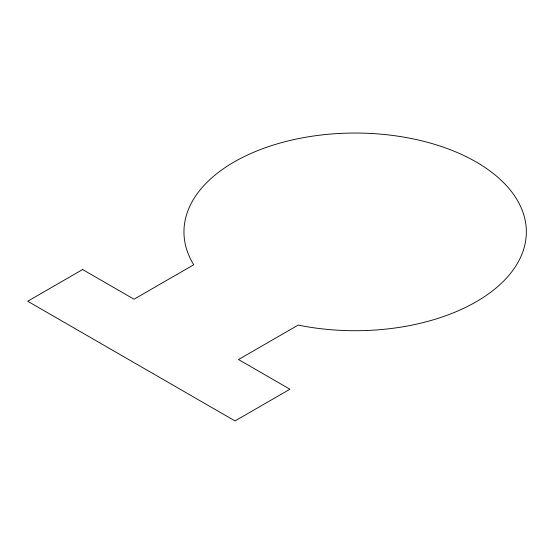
<?xml version="1.0" encoding="UTF-8"?>
<svg xmlns="http://www.w3.org/2000/svg" width="554" height="554" viewBox="0 0 554 554"><rect width="100%" height="100%" fill="white"/><g stroke="black" fill="none" stroke-linecap="round" stroke-linejoin="round"><path stroke-width="0.83" d="M82.615 269.535L27.7 301.244L235.014 420.929L289.929 389.227L238.511 359.539L298.184 325.087A171.2 98.841 0 0 0 525.254 243.033A171.2 98.841 0 0 0 335.835 133.673A171.2 98.841 0 0 0 193.706 264.77L134.033 299.222L82.615 269.535"/></g></svg>
